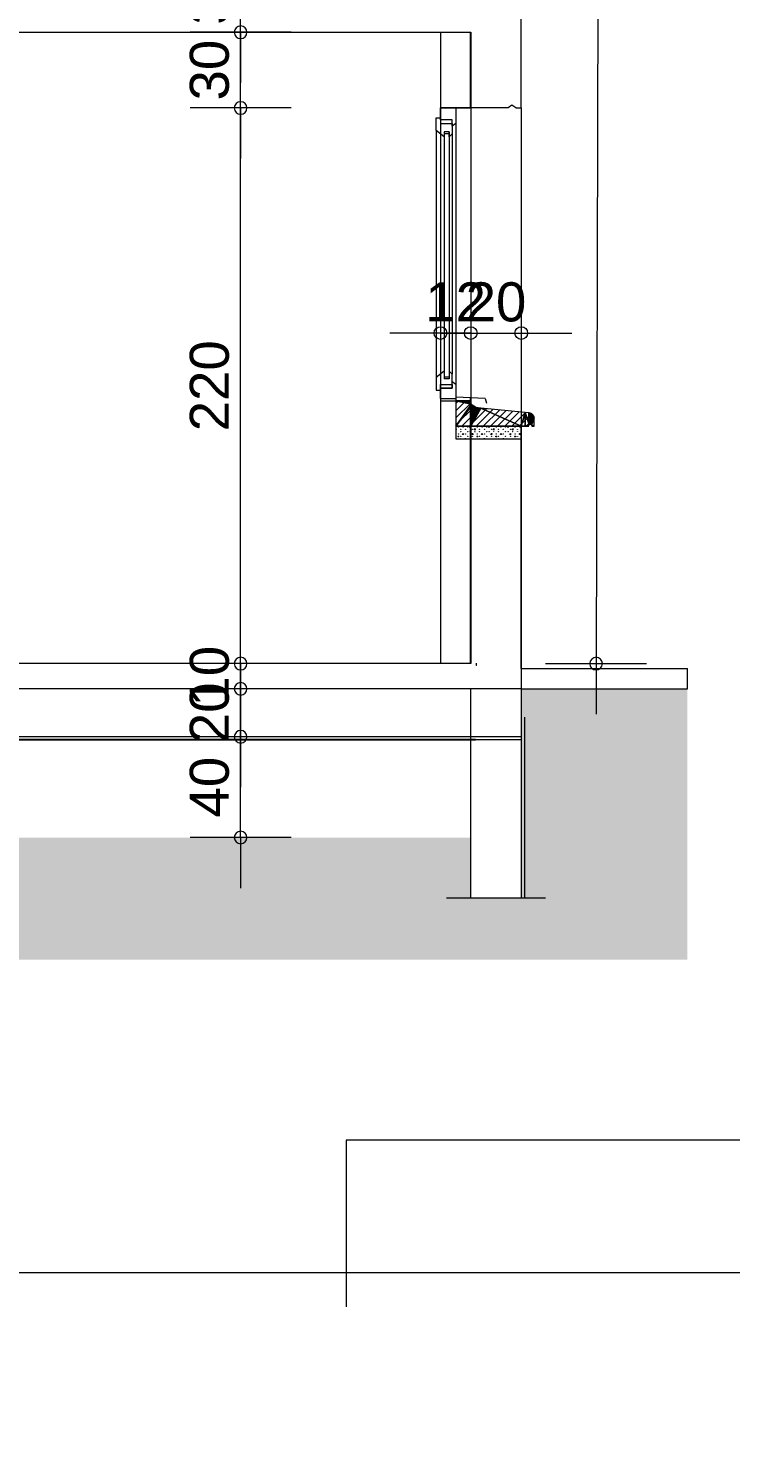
# Model space of a CAD drawing. Header units: metres. Extents: x 1.8 to 61.8, y -53.3 to -11.3.
# Drawn here: x 39.2 to 41.98, y -39.55 to -33.92 of the extents above; entities that cross this region are included whole.
import ezdxf
from ezdxf.enums import TextEntityAlignment as Align
from ezdxf.lldxf.tags import DXFTag

# ---------------------------------------------------------------- set-up
doc = ezdxf.new("R2010")
doc.units = ezdxf.units.M
doc.header["$MEASUREMENT"] = 0
doc.layers.add('Calque commun', color=7, linetype='Continuous')
doc.layers.add('Cotations', color=7, linetype='Continuous')
doc.styles.add('Arial4', font='arial.ttf', dxfattribs={"height": 0.154626})
tags = doc.linetypes.add('HIDDEN', pattern=[0.375, 0.25, -0.125]).pattern_tags.tags
tags[6:7] = [DXFTag(74, 4), DXFTag(75, 0), DXFTag(340, '0'), DXFTag(46, 1.0), DXFTag(50, 0.0), DXFTag(44, 0.0), DXFTag(45, 0.0)]
tags[4:5] = [DXFTag(74, 4), DXFTag(75, 0), DXFTag(340, '0'), DXFTag(46, 1.0), DXFTag(50, 0.0), DXFTag(44, 0.0), DXFTag(45, 0.0)]
tags = doc.linetypes.add('HIDDENX2', pattern=[0.75, 0.5, -0.25]).pattern_tags.tags
tags[6:7] = [DXFTag(74, 4), DXFTag(75, 0), DXFTag(340, '0'), DXFTag(46, 1.0), DXFTag(50, 0.0), DXFTag(44, 0.0), DXFTag(45, 0.0)]
tags[4:5] = [DXFTag(74, 4), DXFTag(75, 0), DXFTag(340, '0'), DXFTag(46, 1.0), DXFTag(50, 0.0), DXFTag(44, 0.0), DXFTag(45, 0.0)]

# ---------------------------------------------------------------- blocks, each defined once
blk = doc.blocks.new('CARTDCE')
at = {"layer": 'Calque commun', "color": 9, "linetype": 'Continuous', "lineweight": 9}
for p, q in [((20.202, 28.93), (-21.798, 28.93)), ((-21.798, 28.93), (-21.798, 27.609))]:
    blk.add_line(p, q, dxfattribs=at)
blk = doc.blocks.new('new13')
at = {"layer": 'Cotations', "color": 14, "linetype": 'Continuous', "lineweight": 9}
blk.add_arc((0, 0), 0.5, 0, 359.9994, dxfattribs=at)
blk = doc.blocks.new('new14')
at = {"layer": 'Cotations', "color": 14, "linetype": 'Continuous', "lineweight": 9}
blk.add_arc((0, 0), 0.5, 0, 359.9994, dxfattribs=at)
blk = doc.blocks.new('DimLine49012')
at = {"layer": 'Cotations', "color": 14, "linetype": 'Continuous', "lineweight": 9}
for p, q in [((40.0393, -33.6304), (40.0393, -33.4304)), ((40.2393, -33.6304), (39.8393, -33.6304)), ((40.0393, -33.9304), (40.0393, -33.6304)), ((40.2393, -33.9304), (39.8393, -33.9304)), ((40.0393, -33.9304), (40.0393, -34.1304))]:
    blk.add_line(p, q, dxfattribs=at)
at = {"layer": 'Cotations', "color": 14, "linetype": 'Continuous', "lineweight": 9, "xscale": 0.05000000074505806, "yscale": 0.05000000074505806, "zscale": 0.05000000074505806}
for name, p, rotation in [('new14', (40.0393, -33.6304), -90.00000000000001), ('new13', (40.0393, -33.9304), 90)]:
    blk.add_blockref(name, p, dxfattribs=dict(at, rotation=rotation))
at = {"layer": 'Cotations', "color": 7, "linetype": 'Continuous', "lineweight": 9, "style": 'Arial4'}
blk.add_text('30', height=0.15463, rotation=90, dxfattribs=at).set_placement((40.0392, -33.7804), align=Align.BOTTOM_CENTER)
blk = doc.blocks.new('new25')
at = {"layer": 'Cotations', "color": 14, "linetype": 'Continuous', "lineweight": 9}
blk.add_arc((0, 0), 0.5, 0, 359.9994, dxfattribs=at)
blk = doc.blocks.new('new26')
at = {"layer": 'Cotations', "color": 14, "linetype": 'Continuous', "lineweight": 9}
blk.add_arc((0, 0), 0.5, 0, 359.9994, dxfattribs=at)
blk = doc.blocks.new('DimLine49051')
at = {"layer": 'Cotations', "color": 14, "linetype": 'Continuous', "lineweight": 9}
for p, q in [((40.0393, -33.9304), (40.0393, -33.7304)), ((40.2393, -33.9304), (39.8393, -33.9304)), ((40.0393, -34.2304), (40.0393, -33.9304)), ((40.2393, -34.2304), (39.8393, -34.2304)), ((40.0393, -34.2304), (40.0393, -34.4304))]:
    blk.add_line(p, q, dxfattribs=at)
at = {"layer": 'Cotations', "color": 14, "linetype": 'Continuous', "lineweight": 9, "xscale": 0.05000000074505806, "yscale": 0.05000000074505806, "zscale": 0.05000000074505806}
for name, p, rotation in [('new26', (40.0393, -33.9304), -90.00000000000001), ('new25', (40.0393, -34.2304), 90)]:
    blk.add_blockref(name, p, dxfattribs=dict(at, rotation=rotation))
at = {"layer": 'Cotations', "color": 7, "linetype": 'Continuous', "lineweight": 9, "style": 'Arial4'}
blk.add_text('30', height=0.15463, rotation=90, dxfattribs=at).set_placement((40.0392, -34.0804), align=Align.BOTTOM_CENTER)
blk = doc.blocks.new('new35')
at = {"layer": 'Cotations', "color": 14, "linetype": 'Continuous', "lineweight": 9}
blk.add_arc((0, 0), 0.5, 0, 359.9994, dxfattribs=at)
blk = doc.blocks.new('new36')
at = {"layer": 'Cotations', "color": 14, "linetype": 'Continuous', "lineweight": 9}
blk.add_arc((0, 0), 0.5, 0, 359.9994, dxfattribs=at)
blk = doc.blocks.new('DimLine49158')
at = {"layer": 'Cotations', "color": 14, "linetype": 'Continuous', "lineweight": 9}
for p, q in [((40.8314, -34.9219), (40.8314, -35.3219)), ((40.9514, -34.9219), (40.9514, -35.3219)), ((40.8314, -35.1219), (40.6314, -35.1219)), ((40.8314, -35.1219), (40.9514, -35.1219)), ((40.9514, -35.1219), (41.1514, -35.1219))]:
    blk.add_line(p, q, dxfattribs=at)
at = {"layer": 'Cotations', "color": 14, "linetype": 'Continuous', "lineweight": 9, "extrusion": (0, 0, -1), "xscale": 0.05000000074505806, "yscale": 0.05000000074505806, "zscale": 0.05000000074505806, "rotation": 180}
blk.add_blockref('new35', (-40.8314, -35.1219), dxfattribs=at)
at = {"layer": 'Cotations', "color": 14, "linetype": 'Continuous', "lineweight": 9, "extrusion": (0, 0, -1), "xscale": 0.05000000074505806, "yscale": 0.05000000074505806, "zscale": 0.05000000074505806}
blk.add_blockref('new36', (-40.9514, -35.1219), dxfattribs=at)
at = {"layer": 'Cotations', "color": 7, "linetype": 'Continuous', "lineweight": 9, "style": 'Arial4'}
blk.add_text('12', height=0.15463, dxfattribs=at).set_placement((40.8914, -35.1218), align=Align.BOTTOM_CENTER)
blk = doc.blocks.new('new37')
at = {"layer": 'Cotations', "color": 14, "linetype": 'Continuous', "lineweight": 9}
blk.add_arc((0, 0), 0.5, 0, 359.9994, dxfattribs=at)
blk = doc.blocks.new('new38')
at = {"layer": 'Cotations', "color": 14, "linetype": 'Continuous', "lineweight": 9}
blk.add_arc((0, 0), 0.5, 0, 359.9994, dxfattribs=at)
blk = doc.blocks.new('DimLine49164')
at = {"layer": 'Cotations', "color": 14, "linetype": 'Continuous', "lineweight": 9}
for p, q in [((40.9514, -34.9219), (40.9514, -35.3219)), ((41.1514, -34.9219), (41.1514, -35.3219)), ((40.9514, -35.1219), (40.7514, -35.1219)), ((40.9514, -35.1219), (41.1514, -35.1219)), ((41.1514, -35.1219), (41.3514, -35.1219))]:
    blk.add_line(p, q, dxfattribs=at)
at = {"layer": 'Cotations', "color": 14, "linetype": 'Continuous', "lineweight": 9, "extrusion": (0, 0, -1), "xscale": 0.05000000074505806, "yscale": 0.05000000074505806, "zscale": 0.05000000074505806, "rotation": 180}
blk.add_blockref('new37', (-40.9514, -35.1219), dxfattribs=at)
at = {"layer": 'Cotations', "color": 14, "linetype": 'Continuous', "lineweight": 9, "extrusion": (0, 0, -1), "xscale": 0.05000000074505806, "yscale": 0.05000000074505806, "zscale": 0.05000000074505806}
blk.add_blockref('new38', (-41.1514, -35.1219), dxfattribs=at)
at = {"layer": 'Cotations', "color": 7, "linetype": 'Continuous', "lineweight": 9, "style": 'Arial4'}
blk.add_text('20', height=0.15463, dxfattribs=at).set_placement((41.0514, -35.1218), align=Align.BOTTOM_CENTER)
blk = doc.blocks.new('new39')
at = {"layer": 'Cotations', "color": 14, "linetype": 'Continuous', "lineweight": 9}
blk.add_arc((0, 0), 0.5, 0, 359.9994, dxfattribs=at)
blk = doc.blocks.new('new40')
at = {"layer": 'Cotations', "color": 14, "linetype": 'Continuous', "lineweight": 9}
blk.add_arc((0, 0), 0.5, 0, 359.9994, dxfattribs=at)
blk = doc.blocks.new('DimLine49178')
at = {"layer": 'Cotations', "color": 14, "linetype": 'Continuous', "lineweight": 9}
for p, q in [((40.0393, -36.4304), (40.0393, -36.2304)), ((40.2393, -36.4304), (39.8393, -36.4304)), ((40.0393, -36.5304), (40.0393, -36.4304)), ((40.2393, -36.5304), (39.8393, -36.5304)), ((40.0393, -36.5304), (40.0393, -36.7304))]:
    blk.add_line(p, q, dxfattribs=at)
at = {"layer": 'Cotations', "color": 14, "linetype": 'Continuous', "lineweight": 9, "xscale": 0.05000000074505806, "yscale": 0.05000000074505806, "zscale": 0.05000000074505806}
for name, p, rotation in [('new40', (40.0393, -36.4304), -90.00000000000001), ('new39', (40.0393, -36.5304), 90)]:
    blk.add_blockref(name, p, dxfattribs=dict(at, rotation=rotation))
at = {"layer": 'Cotations', "color": 7, "linetype": 'Continuous', "lineweight": 9, "style": 'Arial4'}
blk.add_text('10', height=0.15463, rotation=90, dxfattribs=at).set_placement((40.0392, -36.4804), align=Align.BOTTOM_CENTER)
blk = doc.blocks.new('new41')
at = {"layer": 'Cotations', "color": 14, "linetype": 'Continuous', "lineweight": 9}
blk.add_arc((0, 0), 0.5, 0, 359.9994, dxfattribs=at)
blk = doc.blocks.new('new42')
at = {"layer": 'Cotations', "color": 14, "linetype": 'Continuous', "lineweight": 9}
blk.add_arc((0, 0), 0.5, 0, 359.9994, dxfattribs=at)
blk = doc.blocks.new('DimLine49184')
at = {"layer": 'Cotations', "color": 14, "linetype": 'Continuous', "lineweight": 9}
for p, q in [((40.0393, -36.5304), (40.0393, -36.3304)), ((40.2393, -36.5304), (39.8393, -36.5304)), ((40.0393, -36.7204), (40.0393, -36.5304)), ((40.2393, -36.7204), (39.8393, -36.7204)), ((40.0393, -36.7204), (40.0393, -36.9204))]:
    blk.add_line(p, q, dxfattribs=at)
at = {"layer": 'Cotations', "color": 14, "linetype": 'Continuous', "lineweight": 9, "xscale": 0.05000000074505806, "yscale": 0.05000000074505806, "zscale": 0.05000000074505806}
for name, p, rotation in [('new42', (40.0393, -36.5304), -90.00000000000001), ('new41', (40.0393, -36.7204), 90)]:
    blk.add_blockref(name, p, dxfattribs=dict(at, rotation=rotation))
at = {"layer": 'Cotations', "color": 7, "linetype": 'Continuous', "lineweight": 9, "style": 'Arial4'}
blk.add_text('20', height=0.15463, rotation=90, dxfattribs=at).set_placement((40.0392, -36.6254), align=Align.BOTTOM_CENTER)
blk = doc.blocks.new('new43')
at = {"layer": 'Cotations', "color": 14, "linetype": 'Continuous', "lineweight": 9}
blk.add_arc((0, 0), 0.5, 0, 359.9994, dxfattribs=at)
blk = doc.blocks.new('new44')
at = {"layer": 'Cotations', "color": 14, "linetype": 'Continuous', "lineweight": 9}
blk.add_arc((0, 0), 0.5, 0, 359.9994, dxfattribs=at)
blk = doc.blocks.new('DimLine49190')
at = {"layer": 'Cotations', "color": 14, "linetype": 'Continuous', "lineweight": 9}
for p, q in [((40.0393, -36.7204), (40.0393, -36.5204)), ((40.2393, -36.7204), (39.8393, -36.7204)), ((40.0393, -37.1192), (40.0393, -36.7204)), ((40.2393, -37.1192), (39.8393, -37.1192)), ((40.0393, -37.1192), (40.0393, -37.3192))]:
    blk.add_line(p, q, dxfattribs=at)
at = {"layer": 'Cotations', "color": 14, "linetype": 'Continuous', "lineweight": 9, "xscale": 0.05000000074505806, "yscale": 0.05000000074505806, "zscale": 0.05000000074505806}
for name, p, rotation in [('new44', (40.0393, -36.7204), -90.00000000000001), ('new43', (40.0393, -37.1192), 90)]:
    blk.add_blockref(name, p, dxfattribs=dict(at, rotation=rotation))
at = {"layer": 'Cotations', "color": 7, "linetype": 'Continuous', "lineweight": 9, "style": 'Arial4'}
blk.add_text('40', height=0.15463, rotation=90, dxfattribs=at).set_placement((40.0392, -36.9198), align=Align.BOTTOM_CENTER)
blk = doc.blocks.new('new45')
at = {"layer": 'Cotations', "color": 14, "linetype": 'Continuous', "lineweight": 9}
blk.add_arc((0, 0), 0.5, 0, 359.9994, dxfattribs=at)
blk = doc.blocks.new('new46')
at = {"layer": 'Cotations', "color": 14, "linetype": 'Continuous', "lineweight": 9}
blk.add_arc((0, 0), 0.5, 0, 359.9994, dxfattribs=at)
blk = doc.blocks.new('DimLine49203')
at = {"layer": 'Cotations', "color": 14, "linetype": 'Continuous', "lineweight": 9}
for p, q in [((40.0393, -36.4304), (40.0393, -36.2304)), ((40.2393, -36.4304), (39.8393, -36.4304)), ((40.0393, -36.5304), (40.0393, -36.4304)), ((40.2393, -36.5304), (39.8393, -36.5304)), ((40.0393, -36.5304), (40.0393, -36.7304))]:
    blk.add_line(p, q, dxfattribs=at)
at = {"layer": 'Cotations', "color": 14, "linetype": 'Continuous', "lineweight": 9, "xscale": 0.05000000074505806, "yscale": 0.05000000074505806, "zscale": 0.05000000074505806}
for name, p, rotation in [('new46', (40.0393, -36.4304), -90.00000000000001), ('new45', (40.0393, -36.5304), 90)]:
    blk.add_blockref(name, p, dxfattribs=dict(at, rotation=rotation))
at = {"layer": 'Cotations', "color": 7, "linetype": 'Continuous', "lineweight": 9, "style": 'Arial4'}
blk.add_text('10', height=0.15463, rotation=90, dxfattribs=at).set_placement((40.0392, -36.4804), align=Align.BOTTOM_CENTER)
blk = doc.blocks.new('new47')
at = {"layer": 'Cotations', "color": 14, "linetype": 'Continuous', "lineweight": 9}
blk.add_arc((0, 0), 0.5, 0, 359.9994, dxfattribs=at)
blk = doc.blocks.new('new48')
at = {"layer": 'Cotations', "color": 14, "linetype": 'Continuous', "lineweight": 9}
blk.add_arc((0, 0), 0.5, 0, 359.9994, dxfattribs=at)
blk = doc.blocks.new('DimLine49209')
at = {"layer": 'Cotations', "color": 14, "linetype": 'Continuous', "lineweight": 9}
for p, q in [((40.0393, -36.4304), (40.0393, -36.2304)), ((40.2393, -36.4304), (39.8393, -36.4304)), ((40.0393, -36.5304), (40.0393, -36.4304)), ((40.2393, -36.5304), (39.8393, -36.5304)), ((40.0393, -36.5304), (40.0393, -36.7304))]:
    blk.add_line(p, q, dxfattribs=at)
at = {"layer": 'Cotations', "color": 14, "linetype": 'Continuous', "lineweight": 9, "xscale": 0.05000000074505806, "yscale": 0.05000000074505806, "zscale": 0.05000000074505806}
for name, p, rotation in [('new48', (40.0393, -36.4304), -90.00000000000001), ('new47', (40.0393, -36.5304), 90)]:
    blk.add_blockref(name, p, dxfattribs=dict(at, rotation=rotation))
at = {"layer": 'Cotations', "color": 7, "linetype": 'Continuous', "lineweight": 9, "style": 'Arial4'}
blk.add_text('10', height=0.15463, rotation=90, dxfattribs=at).set_placement((40.0392, -36.4804), align=Align.BOTTOM_CENTER)
blk = doc.blocks.new('new53')
at = {"layer": 'Cotations', "color": 14, "linetype": 'Continuous', "lineweight": 9}
blk.add_arc((0, 0), 0.5, 0, 359.9994, dxfattribs=at)
blk = doc.blocks.new('new54')
at = {"layer": 'Cotations', "color": 14, "linetype": 'Continuous', "lineweight": 9}
blk.add_arc((0, 0), 0.5, 0, 359.9994, dxfattribs=at)
blk = doc.blocks.new('DimLine49246')
at = {"layer": 'Cotations', "color": 14, "linetype": 'Continuous', "lineweight": 9}
for p, q in [((40.0393, -34.2304), (40.0393, -34.0304)), ((40.2393, -34.2304), (39.8393, -34.2304)), ((40.0393, -36.4304), (40.0393, -34.2304)), ((40.2393, -36.4304), (39.8393, -36.4304)), ((40.0393, -36.4304), (40.0393, -36.6304))]:
    blk.add_line(p, q, dxfattribs=at)
at = {"layer": 'Cotations', "color": 14, "linetype": 'Continuous', "lineweight": 9, "xscale": 0.05000000074505806, "yscale": 0.05000000074505806, "zscale": 0.05000000074505806}
for name, p, rotation in [('new54', (40.0393, -34.2304), -90.00000000000001), ('new53', (40.0393, -36.4304), 90)]:
    blk.add_blockref(name, p, dxfattribs=dict(at, rotation=rotation))
at = {"layer": 'Cotations', "color": 7, "linetype": 'Continuous', "lineweight": 9, "style": 'Arial4'}
blk.add_text('220', height=0.15463, rotation=90, dxfattribs=at).set_placement((40.0392, -35.3304), align=Align.BOTTOM_CENTER)
blk = doc.blocks.new('new68')
at = {"layer": 'Cotations', "color": 14, "linetype": 'Continuous', "lineweight": 9}
blk.add_arc((0, 0), 0.5, 0, 359.9994, dxfattribs=at)
blk = doc.blocks.new('DimLine49315')
at = {"layer": 'Cotations', "color": 14, "linetype": 'Continuous', "lineweight": 9}
for p, q in [((41.4613, -31.0166), (41.4482, -36.4304)), ((41.2482, -36.4304), (41.6482, -36.4304)), ((41.4482, -36.4304), (41.4478, -36.6304))]:
    blk.add_line(p, q, dxfattribs=at)
at = {"layer": 'Cotations', "color": 14, "linetype": 'Continuous', "lineweight": 9, "xscale": 0.05000000203159213, "yscale": 0.05000000203159213, "zscale": 0.05000000074505806, "rotation": 89.86126708869475}
blk.add_blockref('new68', (41.4482, -36.4304), dxfattribs=at)
blk = doc.blocks.new('hatch28')
at = {"layer": 'Calque commun', "color": 7, "linetype": 'Continuous', "lineweight": 9}
for p, q in [((40.9032, -35.3904), (40.8929, -35.4007)), ((40.9314, -35.3904), (40.8929, -35.429)), ((40.9515, -35.3987), (40.8929, -35.4573)), ((40.9659, -35.4126), (40.8929, -35.4856)), ((40.9875, -35.4192), (40.9163, -35.4904)), ((41.0135, -35.4215), (40.9446, -35.4904)), ((41.0392, -35.424), (40.9729, -35.4904)), ((41.065, -35.4266), (41.0012, -35.4904)), ((41.0907, -35.4292), (41.0294, -35.4904)), ((41.1164, -35.4317), (41.0577, -35.4904)), ((41.1421, -35.4343), (41.086, -35.4904)), ((41.1679, -35.4368), (41.1143, -35.4904)), ((41.1919, -35.4411), (41.1426, -35.4904)), ((41.2029, -35.4584), (41.1709, -35.4904)), ((41.2029, -35.4867), (41.1991, -35.4904))]:
    blk.add_line(p, q, dxfattribs=at)
at = {"layer": 'Calque commun', "color": 7, "linetype": 'Continuous', "lineweight": 18}
mesh = blk.add_polyface(dxfattribs=at)
corners = [(40.9514, -35.4904), (41.1514, -35.4904), (40.9917, -35.4193), (41.2, -35.4495), (41.2018, -35.4534), (41.201, -35.4514), (41.1664, -35.4904), (41.1822, -35.4848), (41.1833, -35.4839), (41.1809, -35.4874), (41.1814, -35.4861), (41.1809, -35.4904), (41.1807, -35.4889), (41.1861, -35.4828), (41.1928, -35.4417), (41.1847, -35.4832), (40.9574, -35.406), (40.8929, -35.4904), (40.9768, -35.4174), (40.9732, -35.4162), (41.1928, -35.4875), (41.193, -35.4889), (41.2029, -35.4904), (40.9504, -35.3972), (40.9486, -35.3939), (40.8929, -35.3904), (41.1871, -35.4389), (41.191, -35.4406), (41.1809, -35.4376), (41.1851, -35.4383), (41.183, -35.4378), (40.9602, -35.4086), (40.9841, -35.419), (40.9804, -35.4183), (41.189, -35.4832), (41.1904, -35.4839), (41.2029, -35.4575), (41.1664, -35.4367), (40.9697, -35.4147), (40.9525, -35.4003), (41.1876, -35.4828), (40.9664, -35.4129), (40.9632, -35.4109), (41.2024, -35.4554), (41.1989, -35.4477), (40.9879, -35.4193), (41.1945, -35.443), (41.1976, -35.446), (41.1961, -35.4444), (40.9549, -35.4033), (41.1915, -35.4848), (41.1923, -35.4861), (41.1928, -35.4904), (40.9471, -35.3904), (41.1891, -35.4396)]
mesh.append_faces([[corners[k] for k in face] for face in [(3, 4, 5), (28, 29, 30), (46, 47, 48), (26, 27, 54)]], dxfattribs={"vtx0": -1, "color": 7})
mesh.append_faces([[corners[k] for k in face] for face in [(13, 14, 15), (16, 0, 31), (31, 0, 42), (49, 17, 16)]], dxfattribs={"vtx0": -1, "vtx1": -1, "color": 7})
mesh.append_faces([[corners[k] for k in face] for face in [(26, 15, 27), (28, 15, 29), (6, 8, 37), (13, 4, 3), (13, 47, 46)]], dxfattribs={"vtx0": -1, "vtx1": -1, "vtx2": -1, "color": 7})
mesh.append_faces([[corners[k] for k in face] for face in [(6, 7, 8), (16, 17, 0), (0, 32, 33), (1, 37, 2), (0, 19, 38), (6, 10, 7), (13, 36, 43), (13, 3, 44), (13, 43, 4), (0, 2, 45), (13, 46, 14), (28, 8, 15), (13, 44, 47), (0, 45, 32), (49, 25, 17), (50, 22, 36)]], dxfattribs={"vtx0": -1, "vtx2": -1, "color": 7})
mesh.append_faces([[corners[k] for k in face] for face in [(11, 12, 6)]], dxfattribs={"vtx1": -1, "color": 7})
mesh.append_faces([[corners[k] for k in face] for face in [(0, 1, 2), (9, 10, 6), (18, 19, 0), (20, 21, 22), (23, 24, 25), (26, 29, 15), (34, 35, 36), (39, 23, 25), (13, 40, 36), (40, 34, 36), (41, 42, 0), (14, 27, 15), (49, 39, 25), (35, 50, 36), (51, 20, 22), (50, 51, 22), (28, 37, 8), (33, 18, 0), (1, 6, 37), (12, 9, 6), (38, 41, 0)]], dxfattribs={"vtx1": -1, "vtx2": -1, "color": 7})
mesh.append_faces([[corners[k] for k in face] for face in [(21, 52, 22), (24, 53, 25)]], dxfattribs={"vtx2": -1, "color": 7})
blk = doc.blocks.new('Block50895')
at = {"layer": 'Calque commun', "color": 7, "linetype": 'Continuous', "lineweight": 9}
for p, q in [((40.8938, -35.5013), (40.8929, -35.5013)), ((40.8929, -35.5045), (40.8938, -35.5045)), ((40.8935, -35.5123), (40.8929, -35.5117)), ((40.8929, -35.5129), (40.8935, -35.5123)), ((40.8947, -35.5029), (40.8938, -35.5013)), ((40.8938, -35.5045), (40.8947, -35.5029)), ((40.9004, -35.531), (40.9013, -35.5294)), ((40.9013, -35.5327), (40.9004, -35.531)), ((40.9013, -35.5294), (40.9032, -35.5294)), ((40.9032, -35.5327), (40.9013, -35.5327)), ((40.9016, -35.4935), (40.9022, -35.4929)), ((40.9022, -35.4942), (40.9016, -35.4935)), ((40.9016, -35.5217), (40.9022, -35.521)), ((40.9022, -35.5223), (40.9016, -35.5217)), ((40.9022, -35.4929), (40.9029, -35.4935)), ((40.9029, -35.4935), (40.9022, -35.4942)), ((40.9022, -35.521), (40.9029, -35.5217)), ((40.9029, -35.5217), (40.9022, -35.5223)), ((40.9032, -35.5294), (40.9041, -35.531)), ((40.9041, -35.531), (40.9032, -35.5327)), ((40.911, -35.5029), (40.9116, -35.5023)), ((40.9116, -35.5035), (40.911, -35.5029)), ((40.911, -35.5123), (40.9116, -35.5117)), ((40.9116, -35.5129), (40.911, -35.5123)), ((40.911, -35.531), (40.9116, -35.5304)), ((40.9116, -35.5317), (40.911, -35.531)), ((40.9116, -35.5023), (40.9122, -35.5029)), ((40.9122, -35.5029), (40.9116, -35.5035)), ((40.9116, -35.5117), (40.9122, -35.5123)), ((40.9122, -35.5123), (40.9116, -35.5129)), ((40.9116, -35.5304), (40.9122, -35.531)), ((40.9122, -35.531), (40.9116, -35.5317)), ((40.9191, -35.5217), (40.92, -35.52)), ((40.92, -35.5233), (40.9191, -35.5217)), ((40.92, -35.52), (40.9219, -35.52)), ((40.9219, -35.5233), (40.92, -35.5233)), ((40.9204, -35.4935), (40.921, -35.4929)), ((40.921, -35.4942), (40.9204, -35.4935)), ((40.921, -35.4929), (40.9216, -35.4935)), ((40.9216, -35.4935), (40.921, -35.4942)), ((40.9219, -35.52), (40.9229, -35.5217)), ((40.9229, -35.5217), (40.9219, -35.5233)), ((40.9297, -35.5029), (40.9304, -35.5023)), ((40.9304, -35.5035), (40.9297, -35.5029)), ((40.9297, -35.5217), (40.9304, -35.521)), ((40.9304, -35.5223), (40.9297, -35.5217)), ((40.9304, -35.5023), (40.931, -35.5029)), ((40.931, -35.5029), (40.9304, -35.5035)), ((40.9304, -35.521), (40.931, -35.5217)), ((40.931, -35.5217), (40.9304, -35.5223)), ((40.9391, -35.4935), (40.9397, -35.4929)), ((40.9397, -35.4942), (40.9391, -35.4935)), ((40.9391, -35.5123), (40.9397, -35.5117)), ((40.9397, -35.5129), (40.9391, -35.5123)), ((40.9391, -35.531), (40.9397, -35.5304)), ((40.9397, -35.5317), (40.9391, -35.531)), ((40.9397, -35.4929), (40.9404, -35.4935)), ((40.9404, -35.4935), (40.9397, -35.4942)), ((40.9397, -35.5117), (40.9404, -35.5123)), ((40.9404, -35.5123), (40.9397, -35.5129)), ((40.9397, -35.5304), (40.9404, -35.531)), ((40.9404, -35.531), (40.9397, -35.5317)), ((40.9472, -35.4935), (40.9482, -35.4919)), ((40.9482, -35.4952), (40.9472, -35.4935)), ((40.9482, -35.4919), (40.95, -35.4919)), ((40.95, -35.4952), (40.9482, -35.4952)), ((40.9485, -35.5123), (40.9491, -35.5117)), ((40.9491, -35.5129), (40.9485, -35.5123)), ((40.9491, -35.5117), (40.9497, -35.5123)), ((40.9497, -35.5123), (40.9491, -35.5129)), ((40.95, -35.4919), (40.951, -35.4935)), ((40.951, -35.4935), (40.95, -35.4952)), ((40.9566, -35.5217), (40.9575, -35.52)), ((40.9575, -35.5233), (40.9566, -35.5217)), ((40.9575, -35.52), (40.9594, -35.52)), ((40.9594, -35.5233), (40.9575, -35.5233)), ((40.9579, -35.5029), (40.9585, -35.5023)), ((40.9585, -35.5035), (40.9579, -35.5029)), ((40.9579, -35.531), (40.9585, -35.5304)), ((40.9585, -35.5317), (40.9579, -35.531)), ((40.9585, -35.5023), (40.9591, -35.5029)), ((40.9591, -35.5029), (40.9585, -35.5035)), ((40.9585, -35.5304), (40.9591, -35.531)), ((40.9591, -35.531), (40.9585, -35.5317)), ((40.9594, -35.52), (40.9604, -35.5217)), ((40.9604, -35.5217), (40.9594, -35.5233)), ((40.966, -35.5029), (40.9669, -35.5013)), ((40.9669, -35.5045), (40.966, -35.5029)), ((40.9669, -35.5013), (40.9679, -35.5013)), ((40.9679, -35.5045), (40.9669, -35.5045)), ((40.9672, -35.5123), (40.9679, -35.5117)), ((40.9679, -35.5129), (40.9672, -35.5123)), ((40.9688, -35.5013), (40.9679, -35.5013)), ((40.9679, -35.5045), (40.9688, -35.5045)), ((40.9685, -35.5123), (40.9679, -35.5117)), ((40.9679, -35.5129), (40.9685, -35.5123)), ((40.9697, -35.5029), (40.9688, -35.5013)), ((40.9688, -35.5045), (40.9697, -35.5029)), ((40.9754, -35.531), (40.9763, -35.5294)), ((40.9763, -35.5327), (40.9754, -35.531)), ((40.9763, -35.5294), (40.9782, -35.5294)), ((40.9782, -35.5327), (40.9763, -35.5327)), ((40.9766, -35.4935), (40.9772, -35.4929)), ((40.9772, -35.4942), (40.9766, -35.4935)), ((40.9766, -35.5217), (40.9772, -35.521)), ((40.9772, -35.5223), (40.9766, -35.5217)), ((40.9772, -35.4929), (40.9779, -35.4935)), ((40.9779, -35.4935), (40.9772, -35.4942)), ((40.9772, -35.521), (40.9779, -35.5217)), ((40.9779, -35.5217), (40.9772, -35.5223)), ((40.9782, -35.5294), (40.9791, -35.531)), ((40.9791, -35.531), (40.9782, -35.5327)), ((40.986, -35.5029), (40.9866, -35.5023)), ((40.9866, -35.5035), (40.986, -35.5029)), ((40.986, -35.5123), (40.9866, -35.5117)), ((40.9866, -35.5129), (40.986, -35.5123)), ((40.986, -35.531), (40.9866, -35.5304)), ((40.9866, -35.5317), (40.986, -35.531)), ((40.9866, -35.5023), (40.9872, -35.5029)), ((40.9872, -35.5029), (40.9866, -35.5035)), ((40.9866, -35.5117), (40.9872, -35.5123)), ((40.9872, -35.5123), (40.9866, -35.5129)), ((40.9866, -35.5304), (40.9872, -35.531)), ((40.9872, -35.531), (40.9866, -35.5317)), ((40.9941, -35.5217), (40.995, -35.52)), ((40.995, -35.5233), (40.9941, -35.5217)), ((40.995, -35.52), (40.9969, -35.52)), ((40.9969, -35.5233), (40.995, -35.5233)), ((40.9954, -35.4935), (40.996, -35.4929)), ((40.996, -35.4942), (40.9954, -35.4935)), ((40.996, -35.4929), (40.9966, -35.4935)), ((40.9966, -35.4935), (40.996, -35.4942)), ((40.9969, -35.52), (40.9979, -35.5217)), ((40.9979, -35.5217), (40.9969, -35.5233)), ((41.0047, -35.5029), (41.0054, -35.5023)), ((41.0054, -35.5035), (41.0047, -35.5029)), ((41.0047, -35.5217), (41.0054, -35.521)), ((41.0054, -35.5223), (41.0047, -35.5217)), ((41.0054, -35.5023), (41.006, -35.5029)), ((41.006, -35.5029), (41.0054, -35.5035)), ((41.0054, -35.521), (41.006, -35.5217)), ((41.006, -35.5217), (41.0054, -35.5223)), ((41.0141, -35.4935), (41.0147, -35.4929)), ((41.0147, -35.4942), (41.0141, -35.4935)), ((41.0141, -35.5123), (41.0147, -35.5117)), ((41.0147, -35.5129), (41.0141, -35.5123)), ((41.0141, -35.531), (41.0147, -35.5304)), ((41.0147, -35.5317), (41.0141, -35.531)), ((41.0147, -35.4929), (41.0154, -35.4935)), ((41.0154, -35.4935), (41.0147, -35.4942)), ((41.0147, -35.5117), (41.0154, -35.5123)), ((41.0154, -35.5123), (41.0147, -35.5129)), ((41.0147, -35.5304), (41.0154, -35.531)), ((41.0154, -35.531), (41.0147, -35.5317)), ((41.0222, -35.4935), (41.0232, -35.4919)), ((41.0232, -35.4952), (41.0222, -35.4935)), ((41.0232, -35.4919), (41.025, -35.4919)), ((41.025, -35.4952), (41.0232, -35.4952)), ((41.0235, -35.5123), (41.0241, -35.5117)), ((41.0241, -35.5129), (41.0235, -35.5123)), ((41.0241, -35.5117), (41.0247, -35.5123)), ((41.0247, -35.5123), (41.0241, -35.5129)), ((41.025, -35.4919), (41.026, -35.4935)), ((41.026, -35.4935), (41.025, -35.4952)), ((41.0316, -35.5217), (41.0326, -35.52)), ((41.0326, -35.5233), (41.0316, -35.5217)), ((41.0326, -35.52), (41.0344, -35.52)), ((41.0344, -35.5233), (41.0326, -35.5233)), ((41.0329, -35.5029), (41.0335, -35.5023)), ((41.0335, -35.5035), (41.0329, -35.5029)), ((41.0329, -35.531), (41.0335, -35.5304)), ((41.0335, -35.5317), (41.0329, -35.531)), ((41.0335, -35.5023), (41.0341, -35.5029)), ((41.0341, -35.5029), (41.0335, -35.5035)), ((41.0335, -35.5304), (41.0341, -35.531)), ((41.0341, -35.531), (41.0335, -35.5317)), ((41.0344, -35.52), (41.0354, -35.5217)), ((41.0354, -35.5217), (41.0344, -35.5233)), ((41.041, -35.5029), (41.0419, -35.5013)), ((41.0419, -35.5045), (41.041, -35.5029)), ((41.0419, -35.5013), (41.0429, -35.5013)), ((41.0429, -35.5045), (41.0419, -35.5045)), ((41.0422, -35.5123), (41.0429, -35.5117)), ((41.0429, -35.5129), (41.0422, -35.5123)), ((41.0438, -35.5013), (41.0429, -35.5013)), ((41.0429, -35.5045), (41.0438, -35.5045)), ((41.0435, -35.5123), (41.0429, -35.5117)), ((41.0429, -35.5129), (41.0435, -35.5123)), ((41.0447, -35.5029), (41.0438, -35.5013)), ((41.0438, -35.5045), (41.0447, -35.5029)), ((41.0504, -35.531), (41.0513, -35.5294)), ((41.0513, -35.5327), (41.0504, -35.531)), ((41.0513, -35.5294), (41.0532, -35.5294)), ((41.0532, -35.5327), (41.0513, -35.5327)), ((41.0516, -35.4935), (41.0522, -35.4929)), ((41.0522, -35.4942), (41.0516, -35.4935)), ((41.0516, -35.5217), (41.0522, -35.521)), ((41.0522, -35.5223), (41.0516, -35.5217)), ((41.0522, -35.4929), (41.0529, -35.4935)), ((41.0529, -35.4935), (41.0522, -35.4942)), ((41.0522, -35.521), (41.0529, -35.5217)), ((41.0529, -35.5217), (41.0522, -35.5223)), ((41.0532, -35.5294), (41.0541, -35.531)), ((41.0541, -35.531), (41.0532, -35.5327)), ((41.061, -35.5029), (41.0616, -35.5023)), ((41.0616, -35.5035), (41.061, -35.5029)), ((41.061, -35.5123), (41.0616, -35.5117)), ((41.0616, -35.5129), (41.061, -35.5123)), ((41.061, -35.531), (41.0616, -35.5304)), ((41.0616, -35.5317), (41.061, -35.531)), ((41.0616, -35.5023), (41.0622, -35.5029)), ((41.0622, -35.5029), (41.0616, -35.5035)), ((41.0616, -35.5117), (41.0622, -35.5123)), ((41.0622, -35.5123), (41.0616, -35.5129)), ((41.0616, -35.5304), (41.0622, -35.531)), ((41.0622, -35.531), (41.0616, -35.5317)), ((41.0691, -35.5217), (41.07, -35.52)), ((41.07, -35.5233), (41.0691, -35.5217)), ((41.07, -35.52), (41.0719, -35.52)), ((41.0719, -35.5233), (41.07, -35.5233)), ((41.0704, -35.4935), (41.071, -35.4929)), ((41.071, -35.4942), (41.0704, -35.4935)), ((41.071, -35.4929), (41.0716, -35.4935)), ((41.0716, -35.4935), (41.071, -35.4942)), ((41.0719, -35.52), (41.0729, -35.5217)), ((41.0729, -35.5217), (41.0719, -35.5233)), ((41.0797, -35.5029), (41.0804, -35.5023)), ((41.0804, -35.5035), (41.0797, -35.5029)), ((41.0797, -35.5217), (41.0804, -35.521)), ((41.0804, -35.5223), (41.0797, -35.5217)), ((41.0804, -35.5023), (41.081, -35.5029)), ((41.081, -35.5029), (41.0804, -35.5035)), ((41.0804, -35.521), (41.081, -35.5217)), ((41.081, -35.5217), (41.0804, -35.5223)), ((41.0891, -35.4935), (41.0897, -35.4929)), ((41.0897, -35.4942), (41.0891, -35.4935)), ((41.0891, -35.5123), (41.0897, -35.5117)), ((41.0897, -35.5129), (41.0891, -35.5123)), ((41.0891, -35.531), (41.0897, -35.5304)), ((41.0897, -35.5317), (41.0891, -35.531)), ((41.0897, -35.4929), (41.0904, -35.4935)), ((41.0904, -35.4935), (41.0897, -35.4942)), ((41.0897, -35.5117), (41.0904, -35.5123)), ((41.0904, -35.5123), (41.0897, -35.5129)), ((41.0897, -35.5304), (41.0904, -35.531)), ((41.0904, -35.531), (41.0897, -35.5317)), ((41.0972, -35.4935), (41.0982, -35.4919)), ((41.0982, -35.4952), (41.0972, -35.4935)), ((41.0982, -35.4919), (41.1, -35.4919)), ((41.1, -35.4952), (41.0982, -35.4952)), ((41.0985, -35.5123), (41.0991, -35.5117)), ((41.0991, -35.5129), (41.0985, -35.5123)), ((41.0991, -35.5117), (41.0997, -35.5123)), ((41.0997, -35.5123), (41.0991, -35.5129)), ((41.1, -35.4919), (41.101, -35.4935)), ((41.101, -35.4935), (41.1, -35.4952)), ((41.1066, -35.5217), (41.1075, -35.52)), ((41.1075, -35.5233), (41.1066, -35.5217)), ((41.1075, -35.52), (41.1094, -35.52)), ((41.1094, -35.5233), (41.1075, -35.5233)), ((41.1079, -35.5029), (41.1085, -35.5023)), ((41.1085, -35.5035), (41.1079, -35.5029)), ((41.1079, -35.531), (41.1085, -35.5304)), ((41.1085, -35.5317), (41.1079, -35.531)), ((41.1085, -35.5023), (41.1091, -35.5029)), ((41.1091, -35.5029), (41.1085, -35.5035)), ((41.1085, -35.5304), (41.1091, -35.531)), ((41.1091, -35.531), (41.1085, -35.5317)), ((41.1094, -35.52), (41.1104, -35.5217)), ((41.1104, -35.5217), (41.1094, -35.5233)), ((41.116, -35.5029), (41.1169, -35.5013)), ((41.1169, -35.5045), (41.116, -35.5029)), ((41.1169, -35.5013), (41.1179, -35.5013)), ((41.1179, -35.5045), (41.1169, -35.5045)), ((41.1172, -35.5123), (41.1179, -35.5117)), ((41.1179, -35.5129), (41.1172, -35.5123)), ((41.1188, -35.5013), (41.1179, -35.5013)), ((41.1179, -35.5045), (41.1188, -35.5045)), ((41.1185, -35.5123), (41.1179, -35.5117)), ((41.1179, -35.5129), (41.1185, -35.5123)), ((41.1197, -35.5029), (41.1188, -35.5013)), ((41.1188, -35.5045), (41.1197, -35.5029)), ((41.1254, -35.531), (41.1263, -35.5294)), ((41.1263, -35.5327), (41.1254, -35.531)), ((41.1263, -35.5294), (41.1282, -35.5294)), ((41.1282, -35.5327), (41.1263, -35.5327)), ((41.1266, -35.4935), (41.1272, -35.4929)), ((41.1272, -35.4942), (41.1266, -35.4935)), ((41.1266, -35.5217), (41.1272, -35.521)), ((41.1272, -35.5223), (41.1266, -35.5217)), ((41.1272, -35.4929), (41.1279, -35.4935)), ((41.1279, -35.4935), (41.1272, -35.4942)), ((41.1272, -35.521), (41.1279, -35.5217)), ((41.1279, -35.5217), (41.1272, -35.5223)), ((41.1282, -35.5294), (41.1291, -35.531)), ((41.1291, -35.531), (41.1282, -35.5327)), ((41.136, -35.5029), (41.1366, -35.5023)), ((41.1366, -35.5035), (41.136, -35.5029)), ((41.136, -35.5123), (41.1366, -35.5117)), ((41.1366, -35.5129), (41.136, -35.5123)), ((41.136, -35.531), (41.1366, -35.5304)), ((41.1366, -35.5317), (41.136, -35.531)), ((41.1366, -35.5023), (41.1372, -35.5029)), ((41.1372, -35.5029), (41.1366, -35.5035)), ((41.1366, -35.5117), (41.1372, -35.5123)), ((41.1372, -35.5123), (41.1366, -35.5129)), ((41.1366, -35.5304), (41.1372, -35.531)), ((41.1372, -35.531), (41.1366, -35.5317)), ((41.1441, -35.5217), (41.145, -35.52)), ((41.145, -35.5233), (41.1441, -35.5217)), ((41.145, -35.52), (41.1469, -35.52)), ((41.1469, -35.5233), (41.145, -35.5233)), ((41.1454, -35.4935), (41.146, -35.4929)), ((41.146, -35.4942), (41.1454, -35.4935)), ((41.146, -35.4929), (41.1466, -35.4935)), ((41.1466, -35.4935), (41.146, -35.4942)), ((41.1469, -35.52), (41.1479, -35.5217)), ((41.1479, -35.5217), (41.1469, -35.5233)), ((40.911, -35.5404), (40.9116, -35.5398)), ((40.9116, -35.5398), (40.9122, -35.5404)), ((40.9285, -35.5404), (40.9294, -35.5388)), ((40.9294, -35.5388), (40.9313, -35.5388)), ((40.9313, -35.5388), (40.9322, -35.5404)), ((40.986, -35.5404), (40.9866, -35.5398)), ((40.9866, -35.5398), (40.9872, -35.5404)), ((41.0035, -35.5404), (41.0044, -35.5388)), ((41.0044, -35.5388), (41.0063, -35.5388)), ((41.0063, -35.5388), (41.0072, -35.5404)), ((41.061, -35.5404), (41.0616, -35.5398)), ((41.0616, -35.5398), (41.0622, -35.5404)), ((41.0785, -35.5404), (41.0794, -35.5388)), ((41.0794, -35.5388), (41.0813, -35.5388)), ((41.0813, -35.5388), (41.0822, -35.5404)), ((41.136, -35.5404), (41.1366, -35.5398)), ((41.1366, -35.5398), (41.1372, -35.5404))]:
    blk.add_line(p, q, dxfattribs=at)
blk = doc.blocks.new('pattern5')
at = {"layer": 'Calque commun', "color": 0, "linetype": 'ByBlock', "lineweight": -2}
blk.add_blockref('Block50895', (0, 0), dxfattribs=at)
at = {"layer": 'Calque commun', "color": 7, "linetype": 'Continuous', "lineweight": 18}
mesh = blk.add_polyface(dxfattribs=at)
corners = [(40.8929, -35.4904), (40.8929, -35.5404), (41.1514, -35.5404), (41.1514, -35.4904)]
mesh.append_faces([[corners[k] for k in face] for face in [(0, 1, 2, 3)]], dxfattribs={"color": 7})

msp = doc.modelspace()

# ---------------------------------------------------------------- hatches: boundary and pattern name
at = {"layer": 'Calque commun', "linetype": 'Continuous', "lineweight": 18}
msp.add_hatch(color=9, dxfattribs=at).paths.add_polyline_path([(41.8099, -37.6027), (41.8099, -36.5304), (41.1514, -36.5304), (41.1514, -37.1354), (41.1514, -37.3594), (40.9514, -37.3594), (40.9514, -37.1204), (32.3498, -37.1204), (32.3498, -37.3594), (32.1498, -37.3594), (32.1498, -36.6804), (31.4709, -36.6804), (31.4709, -37.6027)])

# ---------------------------------------------------------------- linework, layer by layer
at = {"layer": 'Calque commun', "color": 7, "linetype": 'Continuous', "lineweight": 18}
for p, q in [((41.1514, -34.2304), (41.1514, -33.5887)), ((32.3498, -33.9304), (40.9514, -33.9304)), ((34.8359, -33.9304), (40.4811, -33.9304)), ((40.8314, -33.9304), (40.8314, -34.2304)), ((40.9514, -34.2304), (40.9514, -33.9304)), ((40.9548, -34.2304), (40.8314, -34.2304)), ((41.0996, -34.2304), (40.9514, -34.2304)), ((41.1146, -34.219), (41.0996, -34.2304)), ((41.1296, -34.2304), (41.1146, -34.219)), ((41.1296, -34.2304), (41.1514, -34.2304)), ((40.8314, -35.3804), (40.8929, -35.3804)), ((40.8314, -35.3804), (40.8314, -36.4304)), ((40.9514, -36.4304), (40.9514, -35.5404)), ((41.1514, -36.4504), (41.1514, -35.5404)), ((40.9514, -36.4304), (32.4697, -36.4304)), ((41.1514, -36.4504), (41.8099, -36.4504)), ((41.1514, -36.4623), (41.1514, -36.5304)), ((41.8099, -36.5304), (41.8099, -36.4504)), ((41.1514, -36.5304), (32.1498, -36.5304)), ((40.9514, -36.7204), (40.9514, -36.5304)), ((41.1514, -36.5304), (41.1514, -37.3594)), ((40.9514, -36.7204), (32.1498, -36.7204)), ((41.1514, -36.7204), (40.8514, -36.7204)), ((40.9514, -37.3594), (40.9514, -36.7204)), ((40.9514, -36.7306), (41.1514, -36.7306))]:
    msp.add_line(p, q, dxfattribs=at)
at = {"layer": 'Calque commun', "color": 3, "linetype": 'ByBlock', "lineweight": -2}
for p, q in [((40.9514, -34.2304), (40.9514, -33.9304)), ((40.9514, -36.4304), (40.9514, -35.3754)), ((32.3691, -36.7313), (40.9708, -36.7313))]:
    msp.add_line(p, q, dxfattribs=at)
at = {"layer": 'Calque commun', "color": 7, "linetype": 'Continuous', "lineweight": 9}
for p, q in [((40.8314, -34.2304), (40.9514, -34.2304)), ((40.8314, -34.2304), (40.9514, -34.2304)), ((40.9548, -34.2304), (40.8314, -34.2304)), ((40.8314, -34.2769), (40.8314, -34.2304)), ((40.8929, -34.2304), (40.8929, -35.3904)), ((40.9514, -34.2304), (40.9514, -35.3775)), ((41.1146, -34.219), (41.1146, -34.219)), ((41.1514, -34.2304), (41.1514, -36.4623)), ((41.1514, -34.2304), (41.1514, -35.4352)), ((40.8149, -34.2699), (40.8314, -34.2699)), ((40.8149, -34.3199), (40.8149, -34.2699)), ((40.8314, -34.2699), (40.8314, -34.2919)), ((40.8779, -34.2769), (40.8314, -34.2769)), ((40.8314, -34.2919), (40.8779, -34.2919)), ((40.8779, -34.2919), (40.8779, -34.2769)), ((40.8929, -34.2919), (40.8779, -34.3019)), ((40.8779, -34.3019), (40.8779, -34.2919)), ((40.8779, -34.2919), (40.8779, -34.3326)), ((40.8929, -34.2769), (40.8929, -34.2919)), ((40.8456, -34.3443), (40.8149, -34.3199)), ((40.8149, -34.3199), (40.8149, -35.2974)), ((40.8656, -34.3246), (40.8456, -34.3246)), ((40.8456, -34.3246), (40.8456, -34.3443)), ((40.8456, -34.3246), (40.8456, -35.3027)), ((40.8656, -34.3326), (40.8456, -34.3326)), ((40.8656, -34.3326), (40.8656, -34.3246)), ((40.8656, -34.3246), (40.8656, -35.3027)), ((40.8779, -34.3326), (40.8656, -34.3442)), ((40.8656, -34.3442), (40.8656, -34.3326)), ((40.8779, -34.3326), (40.8779, -35.2847)), ((40.8456, -35.273), (40.8149, -35.2974)), ((40.8149, -35.2974), (40.8149, -35.3474)), ((40.8656, -35.2967), (40.8456, -35.2967)), ((40.8656, -35.3027), (40.8456, -35.3027)), ((40.8779, -35.2847), (40.8656, -35.2731)), ((40.8779, -35.3254), (40.8779, -35.2847)), ((40.8149, -35.3474), (40.8314, -35.3474)), ((40.8314, -35.3804), (40.8314, -35.3254)), ((40.8314, -35.3254), (40.8779, -35.3254)), ((40.8314, -35.3404), (40.8779, -35.3404)), ((40.8779, -35.3404), (40.8314, -35.3404)), ((40.8779, -35.3404), (40.8779, -35.3126)), ((40.8929, -35.3254), (40.8779, -35.3154)), ((40.8779, -35.3254), (40.8779, -35.3404)), ((40.8329, -35.3904), (40.9514, -35.3904)), ((40.8329, -35.3904), (40.9514, -35.3904)), ((41.0091, -35.3804), (40.8929, -35.3754)), ((40.9514, -35.3904), (40.9471, -35.3904)), ((40.9514, -35.3904), (40.9514, -35.3904)), ((41.0091, -35.3804), (41.0141, -35.3998)), ((41.1664, -35.4904), (41.1514, -35.4904)), ((40.9742, -36.4386), (40.9722, -36.4386)), ((41.1514, -36.5304), (41.8105, -36.5304))]:
    msp.add_line(p, q, dxfattribs=at)
at = {"layer": 'Calque commun', "color": 13, "linetype": 'Continuous', "lineweight": 9}
msp.add_line((40.9742, -36.4386), (40.9742, -36.4285), dxfattribs=at)
at = {"layer": 'Calque commun', "color": 7, "linetype": 'HIDDEN', "lineweight": 18}
msp.add_line((41.1641, -36.6425), (41.1641, -37.3594), dxfattribs=at)
at = {"layer": 'Calque commun', "color": 7, "linetype": 'HIDDENX2', "lineweight": 18}
msp.add_line((41.2474, -37.3594), (40.8553, -37.3594), dxfattribs=at)
at = {"layer": 'Cotations', "color": 7, "linetype": 'Continuous', "lineweight": 9}
msp.add_line((51.4434, -38.8432), (1.7636, -38.8432), dxfattribs=at)

# ---------------------------------------------------------------- block references
at = {"layer": 'Calque commun', "color": 0, "linetype": 'ByBlock', "lineweight": -2}
for name in ['hatch28', 'pattern5']:
    msp.add_blockref(name, (0, 0), dxfattribs=at)
at = {"layer": 'Calque commun', "color": 0, "linetype": 'ByBlock', "lineweight": -2, "xscale": 0.5, "yscale": 0.5, "zscale": 0.5}
msp.add_blockref('CARTDCE', (51.3562, -52.7825), dxfattribs=at)
at = {"layer": 'Cotations', "color": 14, "linetype": 'Continuous', "lineweight": 9}
for name in ['DimLine49315', 'DimLine49012', 'DimLine49051', 'DimLine49246', 'DimLine49158', 'DimLine49164', 'DimLine49178', 'DimLine49203', 'DimLine49209', 'DimLine49184', 'DimLine49190']:
    msp.add_blockref(name, (0, 0), dxfattribs=at)

# ---------------------------------------------------------------- meshes
at = {"layer": 'Calque commun', "color": 7, "linetype": 'Continuous', "lineweight": 9}
mesh = msp.add_polyface(dxfattribs=at)
corners = [(61.7636, -11.3086), (1.7636, -11.3086), (1.7636, -53.3086), (61.7636, -53.3086)]
mesh.append_faces([[corners[k] for k in face] for face in [(0, 1, 2, 3)]], dxfattribs={"color": 7})
at = {"layer": 'Calque commun', "color": 20, "linetype": 'Continuous', "lineweight": 9}
mesh = msp.add_polyface(dxfattribs=at)
corners = [(37.2385, -33.9304), (40.8314, -33.9304), (40.8314, -36.4304), (37.2385, -36.4304)]
mesh.append_faces([[corners[k] for k in face] for face in [(0, 1, 2, 3)]], dxfattribs={"color": 20})

doc.saveas('drawing.dxf')
